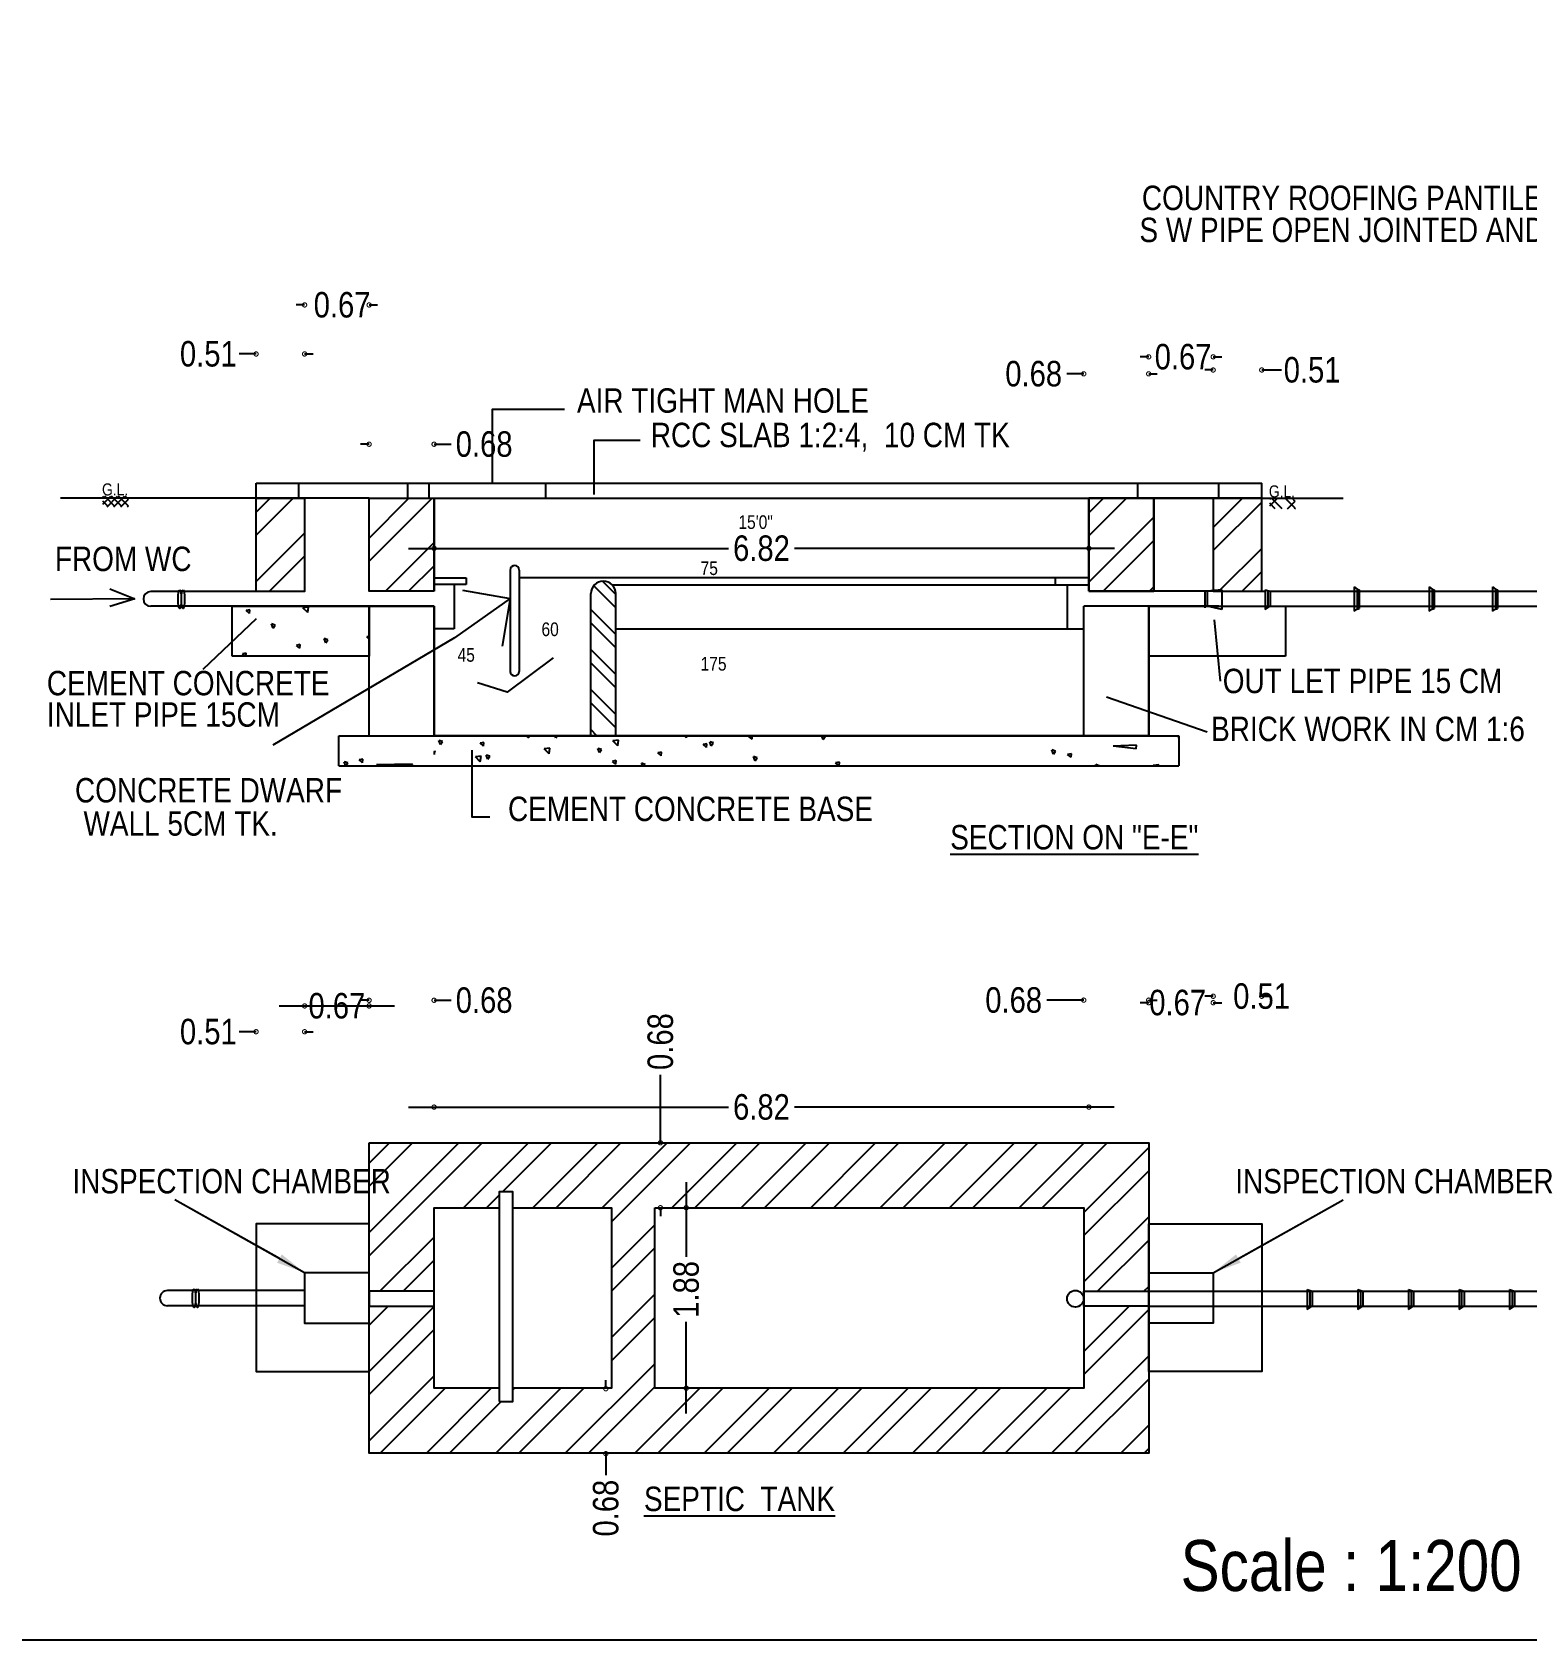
# Model space of a CAD drawing. Header units: metres. Extents: x 3750 to 6203, y 1588 to 3614.
# Drawn here: x 3848.84 to 3857.64, y 1622.81 to 1632.28 of the extents above; entities that cross this region are included whole.
import ezdxf
from ezdxf import colors
from ezdxf.entities.mleader import LeaderData, LeaderLine
from ezdxf.math import Vec2, Vec3

# ---------------------------------------------------------------- set-up
doc = ezdxf.new("R2010")
doc.units = ezdxf.units.M
doc.styles.add('DIM', font='swissc.ttf')
doc.styles.get("Standard").update_dxf_attribs({"font": 'swissc.ttf'})
doc.styles.add('style2a', font='swissc.ttf')
doc.dimstyles.new('Din', dxfattribs={"dimscale": 0, "dimtxt": 0.25, "dimasz": 0.1, "dimexe": 0.15, "dimexo": 0.15, "dimgap": 0.03, "dimtad": 0, "dimzin": 0, "dimdsep": 46, "dimtxsty": 'DIM', "dimblk": 'DOTSMALL', "dimcen": 0.09, "dimdle": 0.15, "dimse1": 1, "dimse2": 1, "dimclrd": 256, "dimclre": 256, "dimclrt": 7, "dimadec": 0, "dimazin": 3, "dimtfac": 1, "dimtofl": 0, "dimtmove": 0, "dimatfit": 0, "dimldrblk": 'DOTSMALL', "dimfxl": 0, "dimtolj": 1, "dimtzin": 0, "dimarcsym": 0})
pattern_1 = [(45, (175.3808, -305.6373), (-0.204477361, 0.204477361), []), (45, (175.51713, -305.6373), (-0.204477361, 0.204477361), [])]

# ---------------------------------------------------------------- blocks, each defined once
blk = doc.blocks.new('_Open90')
at = {"color": 0, "linetype": 'ByBlock'}
for p, q in [((-0.5, 0.5), (0, 0)), ((0, 0), (-1, 0)), ((0, 0), (-0.5, -0.5))]:
    blk.add_line(p, q, dxfattribs=at)
blk = doc.blocks.new('_DotSmall')
at = {"color": 0, "linetype": 'ByBlock', "const_width": 0.5}
blk.add_lwpolyline([(-0.0625, 0, 1), (0.0625, 0, 1)], format="xyb", close=True, dxfattribs=at)
blk = doc.blocks.new('*D420')
at = {"lineweight": -2, "ltscale": 0.05}
for p, q in [((3852.5425, 1625.7371), (3852.5425, 1626.1381)), ((3852.5425, 1625.3546), (3852.5425, 1625.3046))]:
    blk.add_line(p, q, dxfattribs=at)
at = {"layer": 'Defpoints', "color": 0, "ltscale": 0.05}
for p in [(3852.7202, 1625.7371), (3852.5425, 1625.3546), (3852.7202, 1625.3546)]:
    blk.add_point(p, dxfattribs=at)
at = {"lineweight": -2, "ltscale": 0.05, "xscale": 0.05, "yscale": 0.05, "zscale": 0.05}
for p, rotation in [((3852.5425, 1625.7371), 270), ((3852.5425, 1625.3546), 90)]:
    blk.add_blockref('_DotSmall', p, dxfattribs=dict(at, rotation=rotation))
at = {"color": 7, "ltscale": 0.05, "insert": (3852.5425, 1626.333), "char_height": 0.15, "attachment_point": 5, "rotation": 90, "style": 'DIM'}
blk.add_mtext('\\A1;0.68', dxfattribs=at)
blk = doc.blocks.new('*D421')
at = {"lineweight": -2, "ltscale": 0.05}
for p, q in [((3852.2211, 1624.2888), (3852.2211, 1624.3388)), ((3852.2211, 1623.9063), (3852.2211, 1623.7805))]:
    blk.add_line(p, q, dxfattribs=at)
at = {"layer": 'Defpoints', "color": 0, "ltscale": 0.05}
for p in [(3852.7207, 1624.2888), (3852.2211, 1623.9063), (3852.7207, 1623.9063)]:
    blk.add_point(p, dxfattribs=at)
at = {"lineweight": -2, "ltscale": 0.05, "xscale": 0.05, "yscale": 0.05, "zscale": 0.05}
for p, rotation in [((3852.2211, 1624.2888), 270), ((3852.2211, 1623.9063), 90)]:
    blk.add_blockref('_DotSmall', p, dxfattribs=dict(at, rotation=rotation))
at = {"color": 7, "ltscale": 0.05, "insert": (3852.2211, 1623.5857), "char_height": 0.15, "attachment_point": 5, "rotation": 90, "style": 'DIM'}
blk.add_mtext('\\A1;0.68', dxfattribs=at)
blk = doc.blocks.new('*D422')
at = {"lineweight": -2, "ltscale": 0.05}
for p, q in [((3850.8273, 1626.5761), (3850.7773, 1626.5761)), ((3851.2098, 1626.5761), (3851.3098, 1626.5761))]:
    blk.add_line(p, q, dxfattribs=at)
at = {"layer": 'Defpoints', "color": 0, "ltscale": 0.05}
for p in [(3850.8273, 1626.5761), (3850.8273, 1625.3546), (3851.2098, 1625.3546)]:
    blk.add_point(p, dxfattribs=at)
at = {"lineweight": -2, "ltscale": 0.05, "xscale": 0.05, "yscale": 0.05, "zscale": 0.05}
blk.add_blockref('_DotSmall', (3850.8273, 1626.5761), dxfattribs=at)
at = {"lineweight": -2, "ltscale": 0.05, "xscale": 0.05, "yscale": 0.05, "zscale": 0.05, "rotation": 180}
blk.add_blockref('_DotSmall', (3851.2098, 1626.5761), dxfattribs=at)
at = {"color": 7, "ltscale": 0.05, "insert": (3851.5046, 1626.5761), "char_height": 0.15, "attachment_point": 5, "style": 'DIM'}
blk.add_mtext('\\A1;0.68', dxfattribs=at)
blk = doc.blocks.new('*D473')
at = {"lineweight": -2, "ltscale": 0.05}
blk.add_line((3850.2975, 1626.5429), (3850.9773, 1626.5429), dxfattribs=at)
at = {"layer": 'Defpoints', "color": 0, "ltscale": 0.05}
for p in [(3850.8273, 1626.5429), (3850.4475, 1624.9721), (3850.8273, 1624.9721)]:
    blk.add_point(p, dxfattribs=at)
at = {"lineweight": -2, "ltscale": 0.05, "xscale": 0.05, "yscale": 0.05, "zscale": 0.05, "rotation": 180}
blk.add_blockref('_DotSmall', (3850.4475, 1626.5429), dxfattribs=at)
at = {"lineweight": -2, "ltscale": 0.05, "xscale": 0.05, "yscale": 0.05, "zscale": 0.05}
blk.add_blockref('_DotSmall', (3850.8273, 1626.5429), dxfattribs=at)
at = {"color": 7, "ltscale": 0.05, "insert": (3850.6374, 1626.5429), "char_height": 0.15, "attachment_point": 5, "style": 'DIM'}
blk.add_mtext('\\A1;0.67', dxfattribs=at)
blk = doc.blocks.new('*D474')
at = {"lineweight": -2, "ltscale": 0.05}
for p, q in [((3850.1618, 1626.391), (3850.0618, 1626.391)), ((3850.4475, 1626.391), (3850.4975, 1626.391))]:
    blk.add_line(p, q, dxfattribs=at)
at = {"layer": 'Defpoints', "color": 0, "ltscale": 0.05}
for p in [(3850.1618, 1626.391), (3850.1618, 1624.9721), (3850.4475, 1624.9721)]:
    blk.add_point(p, dxfattribs=at)
at = {"lineweight": -2, "ltscale": 0.05, "xscale": 0.05, "yscale": 0.05, "zscale": 0.05}
blk.add_blockref('_DotSmall', (3850.1618, 1626.391), dxfattribs=at)
at = {"lineweight": -2, "ltscale": 0.05, "xscale": 0.05, "yscale": 0.05, "zscale": 0.05, "rotation": 180}
blk.add_blockref('_DotSmall', (3850.4475, 1626.391), dxfattribs=at)
at = {"color": 7, "ltscale": 0.05, "insert": (3849.8806, 1626.391), "char_height": 0.15, "attachment_point": 5, "style": 'DIM'}
blk.add_mtext('\\A1;0.51', dxfattribs=at)
blk = doc.blocks.new('*D423')
at = {"lineweight": -2, "ltscale": 0.05}
for p, q in [((3855.0351, 1626.577), (3854.8173, 1626.577)), ((3855.4176, 1626.577), (3855.4676, 1626.577))]:
    blk.add_line(p, q, dxfattribs=at)
at = {"layer": 'Defpoints', "color": 0, "ltscale": 0.05}
for p in [(3855.4176, 1626.577), (3855.0351, 1625.3546), (3855.4176, 1625.3546)]:
    blk.add_point(p, dxfattribs=at)
at = {"lineweight": -2, "ltscale": 0.05, "xscale": 0.05, "yscale": 0.05, "zscale": 0.05}
blk.add_blockref('_DotSmall', (3855.0351, 1626.577), dxfattribs=at)
at = {"lineweight": -2, "ltscale": 0.05, "xscale": 0.05, "yscale": 0.05, "zscale": 0.05, "rotation": 180}
blk.add_blockref('_DotSmall', (3855.4176, 1626.577), dxfattribs=at)
at = {"color": 7, "ltscale": 0.05, "insert": (3854.6225, 1626.577), "char_height": 0.15, "attachment_point": 5, "style": 'DIM'}
blk.add_mtext('\\A1;0.68', dxfattribs=at)
blk = doc.blocks.new('*D424')
at = {"lineweight": -2, "ltscale": 0.05}
for p, q in [((3855.4176, 1626.5618), (3855.3676, 1626.5618)), ((3855.7973, 1626.5618), (3855.8473, 1626.5618))]:
    blk.add_line(p, q, dxfattribs=at)
at = {"layer": 'Defpoints', "color": 0, "ltscale": 0.05}
for p in [(3855.4176, 1626.5618), (3855.4176, 1624.9721), (3855.7973, 1624.9721)]:
    blk.add_point(p, dxfattribs=at)
at = {"lineweight": -2, "ltscale": 0.05, "xscale": 0.05, "yscale": 0.05, "zscale": 0.05}
blk.add_blockref('_DotSmall', (3855.4176, 1626.5618), dxfattribs=at)
at = {"lineweight": -2, "ltscale": 0.05, "xscale": 0.05, "yscale": 0.05, "zscale": 0.05, "rotation": 180}
blk.add_blockref('_DotSmall', (3855.7973, 1626.5618), dxfattribs=at)
at = {"color": 7, "ltscale": 0.05, "insert": (3855.588, 1626.5618), "char_height": 0.15, "attachment_point": 5, "style": 'DIM'}
blk.add_mtext('\\A1;0.67', dxfattribs=at)
blk = doc.blocks.new('*D425')
at = {"lineweight": -2, "ltscale": 0.05}
for p, q in [((3855.7973, 1626.5998), (3855.7473, 1626.5998)), ((3856.0831, 1626.5998), (3856.1331, 1626.5998))]:
    blk.add_line(p, q, dxfattribs=at)
at = {"layer": 'Defpoints', "color": 0, "ltscale": 0.05}
for p in [(3856.0831, 1626.5998), (3855.7973, 1624.9721), (3856.0831, 1624.9721)]:
    blk.add_point(p, dxfattribs=at)
at = {"lineweight": -2, "ltscale": 0.05, "xscale": 0.05, "yscale": 0.05, "zscale": 0.05}
blk.add_blockref('_DotSmall', (3855.7973, 1626.5998), dxfattribs=at)
at = {"lineweight": -2, "ltscale": 0.05, "xscale": 0.05, "yscale": 0.05, "zscale": 0.05, "rotation": 180}
blk.add_blockref('_DotSmall', (3856.0831, 1626.5998), dxfattribs=at)
at = {"color": 7, "ltscale": 0.05, "insert": (3856.0822, 1626.5998), "char_height": 0.15, "attachment_point": 5, "style": 'DIM'}
blk.add_mtext('\\A1;0.51', dxfattribs=at)
blk = doc.blocks.new('*D426')
at = {"lineweight": -2, "ltscale": 0.05}
for p, q in [((3852.6946, 1625.5046), (3852.6946, 1625.0655)), ((3852.6946, 1624.142), (3852.6946, 1624.6818))]:
    blk.add_line(p, q, dxfattribs=at)
at = {"layer": 'Defpoints', "color": 0, "ltscale": 0.05}
for p in [(3852.7202, 1625.3546), (3852.6946, 1624.292), (3852.7399, 1624.292)]:
    blk.add_point(p, dxfattribs=at)
at = {"lineweight": -2, "ltscale": 0.05, "xscale": 0.05, "yscale": 0.05, "zscale": 0.05}
for p, rotation in [((3852.6946, 1625.3546), 90), ((3852.6946, 1624.292), 270)]:
    blk.add_blockref('_DotSmall', p, dxfattribs=dict(at, rotation=rotation))
at = {"color": 7, "ltscale": 0.05, "insert": (3852.6946, 1624.8736), "char_height": 0.15, "attachment_point": 5, "rotation": 90, "style": 'DIM'}
blk.add_mtext('\\A1;1.88', dxfattribs=at)
blk = doc.blocks.new('*D427')
at = {"lineweight": -2, "ltscale": 0.05}
for p, q in [((3851.0598, 1625.9472), (3852.9431, 1625.9472)), ((3855.2152, 1625.9472), (3853.3319, 1625.9472))]:
    blk.add_line(p, q, dxfattribs=at)
at = {"layer": 'Defpoints', "color": 0, "ltscale": 0.05}
for p in [(3855.0652, 1625.9472), (3851.2098, 1625.3546), (3855.0652, 1625.3504)]:
    blk.add_point(p, dxfattribs=at)
at = {"lineweight": -2, "ltscale": 0.05, "xscale": 0.05, "yscale": 0.05, "zscale": 0.05, "rotation": 180}
blk.add_blockref('_DotSmall', (3851.2098, 1625.9472), dxfattribs=at)
at = {"lineweight": -2, "ltscale": 0.05, "xscale": 0.05, "yscale": 0.05, "zscale": 0.05}
blk.add_blockref('_DotSmall', (3855.0652, 1625.9472), dxfattribs=at)
at = {"color": 7, "ltscale": 0.05, "insert": (3853.1375, 1625.9472), "char_height": 0.15, "attachment_point": 5, "style": 'DIM'}
blk.add_mtext('\\A1;6.82', dxfattribs=at)
blk = doc.blocks.new('*D475')
at = {"lineweight": -2, "ltscale": 0.05}
for p, q in [((3850.4475, 1630.6706), (3850.3975, 1630.6706)), ((3850.8273, 1630.6706), (3850.8773, 1630.6706))]:
    blk.add_line(p, q, dxfattribs=at)
at = {"layer": 'Defpoints', "color": 0, "ltscale": 0.05}
for p in [(3850.4475, 1630.6706), (3850.4475, 1629.5327), (3850.8273, 1629.5327)]:
    blk.add_point(p, dxfattribs=at)
at = {"lineweight": -2, "ltscale": 0.05, "xscale": 0.05, "yscale": 0.05, "zscale": 0.05}
blk.add_blockref('_DotSmall', (3850.4475, 1630.6706), dxfattribs=at)
at = {"lineweight": -2, "ltscale": 0.05, "xscale": 0.05, "yscale": 0.05, "zscale": 0.05, "rotation": 180}
blk.add_blockref('_DotSmall', (3850.8273, 1630.6706), dxfattribs=at)
at = {"color": 7, "ltscale": 0.05, "insert": (3850.6682, 1630.6706), "char_height": 0.15, "attachment_point": 5, "style": 'DIM'}
blk.add_mtext('\\A1;0.67', dxfattribs=at)
blk = doc.blocks.new('*D476')
at = {"lineweight": -2, "ltscale": 0.05}
for p, q in [((3850.1618, 1630.3819), (3850.0618, 1630.3819)), ((3850.4475, 1630.3819), (3850.4975, 1630.3819))]:
    blk.add_line(p, q, dxfattribs=at)
at = {"layer": 'Defpoints', "color": 0, "ltscale": 0.05}
for p in [(3850.1618, 1630.3819), (3850.1618, 1629.5327), (3850.4475, 1629.5327)]:
    blk.add_point(p, dxfattribs=at)
at = {"lineweight": -2, "ltscale": 0.05, "xscale": 0.05, "yscale": 0.05, "zscale": 0.05}
blk.add_blockref('_DotSmall', (3850.1618, 1630.3819), dxfattribs=at)
at = {"lineweight": -2, "ltscale": 0.05, "xscale": 0.05, "yscale": 0.05, "zscale": 0.05, "rotation": 180}
blk.add_blockref('_DotSmall', (3850.4475, 1630.3819), dxfattribs=at)
at = {"color": 7, "ltscale": 0.05, "insert": (3849.8806, 1630.3819), "char_height": 0.15, "attachment_point": 5, "style": 'DIM'}
blk.add_mtext('\\A1;0.51', dxfattribs=at)
blk = doc.blocks.new('*D428')
at = {"lineweight": -2, "ltscale": 0.05}
for p, q in [((3855.0351, 1630.2649), (3854.9351, 1630.2649)), ((3855.4176, 1630.2649), (3855.4676, 1630.2649))]:
    blk.add_line(p, q, dxfattribs=at)
at = {"layer": 'Defpoints', "color": 0, "ltscale": 0.05}
for p in [(3855.0351, 1630.2649), (3855.0351, 1629.5327), (3855.4176, 1629.5327)]:
    blk.add_point(p, dxfattribs=at)
at = {"lineweight": -2, "ltscale": 0.05, "xscale": 0.05, "yscale": 0.05, "zscale": 0.05}
blk.add_blockref('_DotSmall', (3855.0351, 1630.2649), dxfattribs=at)
at = {"lineweight": -2, "ltscale": 0.05, "xscale": 0.05, "yscale": 0.05, "zscale": 0.05, "rotation": 180}
blk.add_blockref('_DotSmall', (3855.4176, 1630.2649), dxfattribs=at)
at = {"color": 7, "ltscale": 0.05, "insert": (3854.7403, 1630.2649), "char_height": 0.15, "attachment_point": 5, "style": 'DIM'}
blk.add_mtext('\\A1;0.68', dxfattribs=at)
blk = doc.blocks.new('*D429')
at = {"lineweight": -2, "ltscale": 0.05}
for p, q in [((3855.4176, 1630.3649), (3855.3676, 1630.3649)), ((3855.7973, 1630.3649), (3855.8473, 1630.3649))]:
    blk.add_line(p, q, dxfattribs=at)
at = {"layer": 'Defpoints', "color": 0, "ltscale": 0.05}
for p in [(3855.7973, 1630.3649), (3855.4176, 1629.5327), (3855.7973, 1629.5327)]:
    blk.add_point(p, dxfattribs=at)
at = {"lineweight": -2, "ltscale": 0.05, "xscale": 0.05, "yscale": 0.05, "zscale": 0.05}
blk.add_blockref('_DotSmall', (3855.4176, 1630.3649), dxfattribs=at)
at = {"lineweight": -2, "ltscale": 0.05, "xscale": 0.05, "yscale": 0.05, "zscale": 0.05, "rotation": 180}
blk.add_blockref('_DotSmall', (3855.7973, 1630.3649), dxfattribs=at)
at = {"color": 7, "ltscale": 0.05, "insert": (3855.62, 1630.3649), "char_height": 0.15, "attachment_point": 5, "style": 'DIM'}
blk.add_mtext('\\A1;0.67', dxfattribs=at)
blk = doc.blocks.new('*D430')
at = {"lineweight": -2, "ltscale": 0.05}
for p, q in [((3855.7973, 1630.2876), (3855.7473, 1630.2876)), ((3856.0831, 1630.2876), (3856.1986, 1630.2876))]:
    blk.add_line(p, q, dxfattribs=at)
at = {"layer": 'Defpoints', "color": 0, "ltscale": 0.05}
for p in [(3856.0831, 1630.2876), (3855.7973, 1629.5327), (3856.0831, 1629.5327)]:
    blk.add_point(p, dxfattribs=at)
at = {"lineweight": -2, "ltscale": 0.05, "xscale": 0.05, "yscale": 0.05, "zscale": 0.05}
blk.add_blockref('_DotSmall', (3855.7973, 1630.2876), dxfattribs=at)
at = {"lineweight": -2, "ltscale": 0.05, "xscale": 0.05, "yscale": 0.05, "zscale": 0.05, "rotation": 180}
blk.add_blockref('_DotSmall', (3856.0831, 1630.2876), dxfattribs=at)
at = {"color": 7, "ltscale": 0.05, "insert": (3856.3798, 1630.2876), "char_height": 0.15, "attachment_point": 5, "style": 'DIM'}
blk.add_mtext('\\A1;0.51', dxfattribs=at)
blk = doc.blocks.new('*D477')
at = {"lineweight": -2, "ltscale": 0.05}
for p, q in [((3850.8273, 1629.8504), (3850.7773, 1629.8504)), ((3851.2098, 1629.8504), (3851.3098, 1629.8504))]:
    blk.add_line(p, q, dxfattribs=at)
at = {"layer": 'Defpoints', "color": 0, "ltscale": 0.05}
for p in [(3851.2098, 1629.8504), (3850.8273, 1629.5327), (3851.2098, 1629.5327)]:
    blk.add_point(p, dxfattribs=at)
at = {"lineweight": -2, "ltscale": 0.05, "xscale": 0.05, "yscale": 0.05, "zscale": 0.05}
blk.add_blockref('_DotSmall', (3850.8273, 1629.8504), dxfattribs=at)
at = {"lineweight": -2, "ltscale": 0.05, "xscale": 0.05, "yscale": 0.05, "zscale": 0.05, "rotation": 180}
blk.add_blockref('_DotSmall', (3851.2098, 1629.8504), dxfattribs=at)
at = {"color": 7, "ltscale": 0.05, "insert": (3851.5046, 1629.8504), "char_height": 0.15, "attachment_point": 5, "style": 'DIM'}
blk.add_mtext('\\A1;0.68', dxfattribs=at)
blk = doc.blocks.new('*D431')
at = {"lineweight": -2, "ltscale": 0.05}
for p, q in [((3851.0598, 1629.2373), (3852.9432, 1629.2373)), ((3855.2154, 1629.2373), (3853.332, 1629.2373))]:
    blk.add_line(p, q, dxfattribs=at)
at = {"layer": 'Defpoints', "color": 0, "ltscale": 0.05}
for p in [(3851.2098, 1629.2762), (3855.0654, 1629.2373), (3855.0654, 1629.2371)]:
    blk.add_point(p, dxfattribs=at)
at = {"lineweight": -2, "ltscale": 0.05, "xscale": 0.05, "yscale": 0.05, "zscale": 0.05, "rotation": 180}
blk.add_blockref('_DotSmall', (3851.2098, 1629.2373), dxfattribs=at)
at = {"lineweight": -2, "ltscale": 0.05, "xscale": 0.05, "yscale": 0.05, "zscale": 0.05}
blk.add_blockref('_DotSmall', (3855.0654, 1629.2373), dxfattribs=at)
at = {"color": 7, "ltscale": 0.05, "insert": (3853.1376, 1629.2373), "char_height": 0.15, "attachment_point": 5, "style": 'DIM'}
blk.add_mtext('\\A1;6.82', dxfattribs=at)

msp = doc.modelspace()

# ---------------------------------------------------------------- hatches: boundary and pattern name
at = {"ltscale": 0.05}
h = msp.add_hatch(dxfattribs=at)
h.set_pattern_fill('ANSI32', color=256, scale=0.03036)
h.set_pattern_definition(pattern_1)
h.paths.add_polyline_path([(3850.4475, 1629.5327), (3850.1618, 1629.5327), (3850.1618, 1628.9824), (3850.4475, 1628.9824)])
h = msp.add_hatch(dxfattribs=at)
h.set_pattern_fill('ANSI32', color=256, scale=0.03036)
h.set_pattern_definition(pattern_1)
h.paths.add_polyline_path([(3851.2098, 1629.5327), (3850.8273, 1629.5327), (3850.8273, 1628.9849), (3851.2098, 1628.9849)])
h = msp.add_hatch(dxfattribs=at)
h.set_pattern_fill('ANSI32', color=256, scale=0.03036)
h.set_pattern_definition(pattern_1)
h.paths.add_polyline_path([(3855.4479, 1629.5325), (3855.0654, 1629.5325), (3855.0654, 1628.9846), (3855.4479, 1628.9846)])
h = msp.add_hatch(dxfattribs=at)
h.set_pattern_fill('ANSI32', color=256, scale=0.03036)
h.set_pattern_definition(pattern_1)
h.paths.add_polyline_path([(3855.7973, 1629.5327), (3855.7973, 1628.9886), (3855.8481, 1628.9939), (3855.8481, 1628.9849), (3856.0831, 1628.9849), (3856.0831, 1629.5327)])
h = msp.add_hatch()
h.set_pattern_fill('ANSI32', color=256, scale=0.03036)
h.set_pattern_definition(pattern_1)
h.paths.add_polyline_path([(3855.4176, 1625.7371), (3850.8273, 1625.7371), (3850.8273, 1624.8627), (3851.2098, 1624.8627), (3851.2098, 1625.3546), (3851.5923, 1625.3546), (3851.5923, 1625.4481), (3851.6738, 1625.4481), (3851.6738, 1625.3546), (3852.2538, 1625.3546), (3852.2538, 1624.292), (3851.6738, 1624.292), (3851.6738, 1624.2138), (3851.5923, 1624.2138), (3851.5923, 1624.292), (3851.2098, 1624.292), (3851.2098, 1624.7754), (3850.8273, 1624.7754), (3850.8273, 1624.3894), (3850.8273, 1623.9095), (3855.4176, 1623.9095), (3855.4176, 1624.7754), (3855.0351, 1624.7754), (3855.0351, 1624.292), (3852.5088, 1624.292), (3852.5088, 1625.3546), (3855.0351, 1625.3546), (3855.0351, 1624.8627), (3855.4176, 1624.8627), (3855.4176, 1625.2595)])
h.paths.add_polyline_path([(3852.7554, 1625.3667), (3852.7554, 1625.7262), (3852.4884, 1625.7262), (3852.4884, 1625.3667)], flags=24)
h.paths.add_polyline_path([(3852.756, 1623.9184), (3852.756, 1624.2779), (3852.4889, 1624.2779), (3852.4889, 1623.9184)], flags=24)

# ---------------------------------------------------------------- linework, layer by layer
for p, q in [((3850.1618, 1629.6215), (3856.0831, 1629.6215)), ((3850.1618, 1628.9849), (3850.1618, 1629.6215)), ((3850.4141, 1629.5327), (3850.4141, 1629.6215)), ((3851.055, 1629.5327), (3851.055, 1629.6215)), ((3851.1811, 1629.5327), (3851.1811, 1629.6215)), ((3851.8663, 1629.6215), (3851.8663, 1629.5327)), ((3855.3531, 1629.5327), (3855.3531, 1629.6215)), ((3855.8308, 1629.5327), (3855.8308, 1629.6215)), ((3856.0831, 1629.2781), (3856.0831, 1629.6215)), ((3850.1618, 1629.5327), (3849.0105, 1629.5327)), ((3849.2603, 1629.5385), (3849.2659, 1629.5442)), ((3849.2603, 1629.4983), (3849.3061, 1629.5442)), ((3849.2922, 1629.4822), (3849.2603, 1629.5142)), ((3849.3324, 1629.4822), (3849.2705, 1629.5442)), ((3849.2844, 1629.4822), (3849.3463, 1629.5442)), ((3849.3726, 1629.4822), (3849.3107, 1629.5442)), ((3849.3246, 1629.4822), (3849.3865, 1629.5442)), ((3849.4101, 1629.4849), (3849.3509, 1629.5442)), ((3849.3648, 1629.4822), (3849.4101, 1629.5276)), ((3849.4101, 1629.5251), (3849.3911, 1629.5442)), ((3850.8273, 1629.5327), (3850.1618, 1629.5327)), ((3850.4475, 1629.5327), (3850.4475, 1628.9824)), ((3850.8273, 1629.5327), (3855.4176, 1629.5327)), ((3850.8273, 1628.9849), (3850.8273, 1629.5327)), ((3851.2098, 1629.5327), (3851.2098, 1628.9849)), ((3851.2098, 1628.9849), (3851.2098, 1629.5327)), ((3851.2098, 1629.5327), (3856.5627, 1629.5327)), ((3855.0654, 1628.9846), (3855.0654, 1629.5325)), ((3856.0831, 1629.5327), (3855.1803, 1629.5327)), ((3855.4176, 1629.5327), (3856.0831, 1629.5327)), ((3855.4479, 1628.9846), (3855.4479, 1629.5325)), ((3855.4479, 1629.5325), (3855.4479, 1628.9846)), ((3855.7973, 1629.5327), (3855.7973, 1628.9849)), ((3856.1308, 1629.527), (3856.1364, 1629.5327)), ((3856.1308, 1629.4868), (3856.1766, 1629.5327)), ((3856.2029, 1629.4708), (3856.141, 1629.5327)), ((3856.2806, 1629.4735), (3856.2214, 1629.5327)), ((3856.2353, 1629.4708), (3856.2806, 1629.5161)), ((3856.2806, 1629.5137), (3856.2616, 1629.5327)), ((3849.405, 1629.4822), (3849.4101, 1629.4874)), ((3856.1627, 1629.4708), (3856.1308, 1629.5027)), ((3856.2755, 1629.4708), (3856.2806, 1629.4759)), ((3856.0831, 1628.9849), (3856.0831, 1629.2781)), ((3851.2098, 1629.0642), (3851.3994, 1629.0642)), ((3851.3994, 1629.0642), (3851.3994, 1629.0245)), ((3851.6586, 1629.1097), (3851.6586, 1628.5124)), ((3851.711, 1629.1097), (3851.711, 1628.5124)), ((3855.0654, 1629.0642), (3851.711, 1629.0642)), ((3852.2797, 1628.9655), (3852.2012, 1629.044)), ((3854.8666, 1629.0642), (3854.8666, 1629.0209)), ((3849.2998, 1628.9991), (3849.4469, 1628.9396)), ((3850.4475, 1628.9824), (3849.5411, 1628.9824)), ((3851.2098, 1628.9849), (3850.8273, 1628.9849)), ((3851.3994, 1629.0245), (3851.2098, 1629.0245)), ((3851.3283, 1629.0209), (3851.3283, 1628.7638)), ((3852.1334, 1628.134), (3852.1334, 1628.9711)), ((3852.2797, 1628.887), (3852.1496, 1629.017)), ((3855.0654, 1629.0209), (3852.2601, 1629.0209)), ((3852.2797, 1628.134), (3852.2797, 1628.9711)), ((3854.9377, 1629.0209), (3854.9377, 1628.7638)), ((3855.4479, 1628.9846), (3855.0654, 1628.9846)), ((3855.8299, 1628.9849), (3855.1456, 1628.9849)), ((3855.7473, 1628.9892), (3855.7473, 1628.8875)), ((3855.7473, 1628.9849), (3855.7476, 1628.9849)), ((3855.8481, 1628.9939), (3855.7614, 1628.9849)), ((3855.7614, 1628.9849), (3855.7614, 1628.8963)), ((3855.8299, 1628.9849), (3855.7973, 1628.9849)), ((3855.8299, 1628.9849), (3855.8481, 1628.9849)), ((3855.8481, 1628.9939), (3855.8481, 1628.8768)), ((3855.8526, 1628.9849), (3856.1034, 1628.9849)), ((3856.0852, 1628.9849), (3856.1034, 1628.9849)), ((3856.1034, 1628.9939), (3856.1034, 1628.8768)), ((3856.1034, 1628.9939), (3856.1327, 1628.9849)), ((3856.1186, 1628.9892), (3856.1186, 1628.8875)), ((3856.1327, 1628.9849), (3856.1741, 1628.9849)), ((3856.1327, 1628.9849), (3856.1327, 1628.8963)), ((3856.6272, 1629.0111), (3856.6272, 1628.8668)), ((3856.6272, 1629.0111), (3856.6448, 1628.9961)), ((3856.6448, 1628.9961), (3856.6448, 1628.8789)), ((3856.6448, 1628.9961), (3856.6566, 1628.9937)), ((3856.6566, 1628.9937), (3856.6566, 1628.8828)), ((3857.069, 1629.0111), (3857.069, 1628.8668)), ((3857.069, 1629.0111), (3857.0866, 1628.9961)), ((3857.0866, 1628.9961), (3857.0866, 1628.8789)), ((3857.0866, 1628.9961), (3857.0983, 1628.9937)), ((3857.0983, 1628.9937), (3857.0983, 1628.8828)), ((3857.4419, 1629.0111), (3857.4419, 1628.8668)), ((3857.4419, 1629.0111), (3857.4595, 1628.9961)), ((3857.4595, 1628.9961), (3857.4595, 1628.8789)), ((3857.4595, 1628.9961), (3857.4713, 1628.9937)), ((3857.4713, 1628.9937), (3857.4713, 1628.8828)), ((3849.4469, 1628.9396), (3848.9521, 1628.936)), ((3849.4469, 1628.9396), (3849.2998, 1628.8942)), ((3851.2098, 1628.8963), (3849.5411, 1628.8963)), ((3850.0218, 1628.8963), (3850.8273, 1628.8963)), ((3850.0218, 1628.6031), (3850.0218, 1628.8963)), ((3850.1254, 1628.8759), (3850.1031, 1628.8718)), ((3850.1235, 1628.8546), (3850.1031, 1628.8717)), ((3850.1235, 1628.8546), (3850.1254, 1628.8759)), ((3850.415, 1628.8963), (3851.2098, 1628.8963)), ((3850.4712, 1628.8913), (3850.4374, 1628.8874)), ((3850.4662, 1628.8597), (3850.4374, 1628.8874)), ((3850.4662, 1628.8597), (3850.4711, 1628.8913)), ((3850.8273, 1628.134), (3850.8273, 1628.8963)), ((3850.8273, 1628.8963), (3850.8273, 1628.6031)), ((3851.2098, 1628.8963), (3851.2098, 1628.134)), ((3851.2098, 1628.134), (3851.2098, 1628.8963)), ((3852.2797, 1628.73), (3852.1334, 1628.8763)), ((3855.8299, 1628.8963), (3855.0351, 1628.8963)), ((3855.0351, 1628.134), (3855.0351, 1628.8963)), ((3855.8299, 1628.8963), (3855.1456, 1628.8963)), ((3855.4176, 1628.134), (3855.4176, 1628.8963)), ((3855.4176, 1628.8963), (3855.4176, 1628.134)), ((3855.4176, 1628.8963), (3856.2231, 1628.8963)), ((3855.4176, 1628.6031), (3855.4176, 1628.8963)), ((3855.7473, 1628.8963), (3855.7476, 1628.8963)), ((3855.8481, 1628.8768), (3855.7614, 1628.8963)), ((3855.8299, 1628.8963), (3855.8481, 1628.8963)), ((3855.8526, 1628.8963), (3856.1034, 1628.8963)), ((3856.0852, 1628.8963), (3856.1034, 1628.8963)), ((3856.1034, 1628.8768), (3856.1327, 1628.8963)), ((3856.1327, 1628.8963), (3856.1741, 1628.8963)), ((3856.2231, 1628.8963), (3856.2231, 1628.6031)), ((3856.6272, 1628.8668), (3856.6448, 1628.8789)), ((3856.6448, 1628.8789), (3856.6566, 1628.8828)), ((3857.069, 1628.8668), (3857.0866, 1628.8789)), ((3857.0866, 1628.8789), (3857.0983, 1628.8828)), ((3857.4419, 1628.8668), (3857.4595, 1628.8789)), ((3857.4595, 1628.8789), (3857.4713, 1628.8828)), ((3850.2628, 1628.7674), (3850.2532, 1628.7923)), ((3850.2747, 1628.7851), (3850.2533, 1628.7923)), ((3850.2628, 1628.7674), (3850.2747, 1628.7851)), ((3851.3283, 1628.7638), (3851.2098, 1628.7638)), ((3852.2797, 1628.6515), (3852.1334, 1628.7978)), ((3852.2797, 1628.7638), (3855.0351, 1628.7638)), ((3850.4222, 1628.6703), (3850.3999, 1628.6662)), ((3850.4203, 1628.6491), (3850.3999, 1628.6662)), ((3850.4203, 1628.6491), (3850.4221, 1628.6703)), ((3850.5722, 1628.681), (3850.5627, 1628.7059)), ((3850.5842, 1628.6987), (3850.5627, 1628.7059)), ((3850.5722, 1628.681), (3850.5841, 1628.6986)), ((3850.8273, 1628.7035), (3850.8129, 1628.7155)), ((3850.8273, 1628.7182), (3850.813, 1628.7155)), ((3850.8273, 1628.6031), (3850.0218, 1628.6031)), ((3850.8273, 1628.6031), (3850.0218, 1628.6031)), ((3850.1031, 1628.621), (3850.0808, 1628.6169)), ((3850.0973, 1628.6031), (3850.0808, 1628.6169)), ((3850.1015, 1628.6031), (3850.1031, 1628.621)), ((3852.2797, 1628.4945), (3852.1334, 1628.6408)), ((3856.2231, 1628.6031), (3855.4176, 1628.6031)), ((3852.2797, 1628.4159), (3852.1334, 1628.5623)), ((3852.2797, 1628.2589), (3852.1334, 1628.4052)), ((3852.2797, 1628.1804), (3852.1334, 1628.3267)), ((3850.6496, 1628.134), (3855.5953, 1628.134)), ((3850.6496, 1627.9563), (3850.6496, 1628.134)), ((3855.4176, 1628.134), (3851.2098, 1628.134)), ((3851.2468, 1628.0816), (3851.2372, 1628.1064)), ((3851.2587, 1628.0992), (3851.2373, 1628.1065)), ((3851.2468, 1628.0816), (3851.2587, 1628.0992)), ((3851.5028, 1628.0941), (3851.4805, 1628.09)), ((3851.5008, 1628.0729), (3851.5027, 1628.0941)), ((3851.7681, 1628.1222), (3851.754, 1628.134)), ((3851.7681, 1628.1222), (3851.7691, 1628.134)), ((3851.9262, 1628.1207), (3851.9211, 1628.134)), ((3851.9262, 1628.1207), (3851.9351, 1628.134)), ((3852.1691, 1628.134), (3852.1334, 1628.1697)), ((3852.2966, 1628.1069), (3852.2628, 1628.103)), ((3852.2916, 1628.0753), (3852.2628, 1628.103)), ((3852.2916, 1628.0753), (3852.2965, 1628.1069)), ((3852.6965, 1628.1224), (3852.6845, 1628.134)), ((3852.6965, 1628.1224), (3852.6983, 1628.134)), ((3852.8541, 1628.0912), (3852.8326, 1628.0984)), ((3852.8421, 1628.0735), (3852.8326, 1628.0983)), ((3853.078, 1628.134), (3853.0616, 1628.131)), ((3853.082, 1628.1138), (3853.0616, 1628.1309)), ((3853.082, 1628.1138), (3853.0837, 1628.134)), ((3853.5004, 1628.1127), (3853.4922, 1628.134)), ((3853.5004, 1628.1127), (3853.5123, 1628.1303)), ((3853.5124, 1628.1303), (3853.5015, 1628.134)), ((3855.5953, 1628.1234), (3855.5907, 1628.1226)), ((3855.5953, 1628.1187), (3855.5907, 1628.1226)), ((3855.5953, 1628.134), (3855.5953, 1627.9563)), ((3851.2125, 1628.0236), (3851.2143, 1628.0448)), ((3851.2125, 1628.0236), (3851.2132, 1628.0407)), ((3851.2144, 1628.0448), (3851.2133, 1628.0407)), ((3851.4818, 1627.9811), (3851.453, 1628.0088)), ((3851.4868, 1628.0127), (3851.4531, 1628.0088)), ((3851.5008, 1628.0729), (3851.4804, 1628.09)), ((3851.4818, 1627.9811), (3851.4867, 1628.0127)), ((3851.5255, 1627.9951), (3851.516, 1628.02)), ((3851.5375, 1628.0128), (3851.516, 1628.02)), ((3851.5255, 1627.9951), (3851.5374, 1628.0128)), ((3851.8917, 1628.0598), (3851.8579, 1628.0559)), ((3851.8867, 1628.0282), (3851.8579, 1628.0559)), ((3851.8867, 1628.0282), (3851.8916, 1628.0598)), ((3852.1838, 1628.0343), (3852.1743, 1628.0592)), ((3852.1958, 1628.052), (3852.1743, 1628.0592)), ((3852.1838, 1628.0343), (3852.1957, 1628.052)), ((3852.5494, 1628.0365), (3852.5271, 1628.0324)), ((3852.5475, 1628.0152), (3852.5271, 1628.0323)), ((3852.5475, 1628.0152), (3852.5494, 1628.0365)), ((3852.8147, 1628.0645), (3852.7943, 1628.0816)), ((3852.8166, 1628.0858), (3852.7944, 1628.0817)), ((3852.8147, 1628.0645), (3852.8166, 1628.0857)), ((3852.8421, 1628.0735), (3852.854, 1628.0911)), ((3853.0997, 1627.987), (3853.0902, 1628.0119)), ((3853.1117, 1628.0047), (3853.0902, 1628.0119)), ((3853.0997, 1627.987), (3853.1117, 1628.0047)), ((3854.8572, 1628.0262), (3854.8477, 1628.0511)), ((3854.8692, 1628.0439), (3854.8477, 1628.0511)), ((3854.8572, 1628.0262), (3854.8691, 1628.0439)), ((3854.9605, 1628.0069), (3854.9401, 1628.024)), ((3854.9625, 1628.0281), (3854.9402, 1628.024)), ((3854.9605, 1628.0069), (3854.9624, 1628.0281)), ((3855.3458, 1628.0774), (3855.2074, 1628.0733)), ((3855.3439, 1628.0562), (3855.2074, 1628.0733)), ((3855.3439, 1628.0562), (3855.3457, 1628.0774)), ((3850.6496, 1627.9563), (3855.5953, 1627.9563)), ((3850.6894, 1627.9563), (3850.68, 1627.9808)), ((3850.7016, 1627.9736), (3850.6801, 1627.9808)), ((3850.6899, 1627.9563), (3850.7015, 1627.9736)), ((3850.7887, 1627.9743), (3850.7683, 1627.9914)), ((3850.7906, 1627.9955), (3850.7684, 1627.9914)), ((3850.7887, 1627.9743), (3850.7906, 1627.9955)), ((3851.0819, 1627.9656), (3850.8705, 1627.9617)), ((3851.0537, 1627.9563), (3850.8705, 1627.9617)), ((3851.0804, 1627.9563), (3851.0819, 1627.9656)), ((3852.2822, 1627.9872), (3852.2599, 1627.9831)), ((3852.2803, 1627.9659), (3852.2599, 1627.9831)), ((3852.2803, 1627.9659), (3852.2821, 1627.9872)), ((3852.4382, 1627.9563), (3852.4319, 1627.9727)), ((3852.4534, 1627.9655), (3852.4319, 1627.9727)), ((3852.4472, 1627.9563), (3852.4534, 1627.9655)), ((3853.5942, 1627.9576), (3853.5737, 1627.9747)), ((3853.5961, 1627.9788), (3853.5738, 1627.9747)), ((3853.5942, 1627.9576), (3853.596, 1627.9788)), ((3855.1268, 1627.9574), (3855.1053, 1627.9647)), ((3855.1085, 1627.9563), (3855.1053, 1627.9646)), ((3855.126, 1627.9563), (3855.1268, 1627.9574)), ((3855.4468, 1627.9563), (3855.4436, 1627.9593)), ((3855.4774, 1627.9633), (3855.4437, 1627.9593)), ((3855.4763, 1627.9563), (3855.4774, 1627.9632)), ((3850.4475, 1624.8665), (3849.6401, 1624.8665)), ((3856.3515, 1624.873), (3856.3809, 1624.864)), ((3856.3515, 1624.873), (3856.3515, 1624.7559)), ((3856.3668, 1624.8683), (3856.3668, 1624.7666)), ((3856.3668, 1624.864), (3856.3671, 1624.864)), ((3856.3809, 1624.864), (3856.3809, 1624.7754)), ((3856.6494, 1624.873), (3856.6787, 1624.864)), ((3856.6494, 1624.873), (3856.6494, 1624.7559)), ((3856.6646, 1624.8683), (3856.6646, 1624.7666)), ((3856.6646, 1624.864), (3856.665, 1624.864)), ((3856.6787, 1624.864), (3856.6787, 1624.7754)), ((3856.9472, 1624.873), (3856.9765, 1624.864)), ((3856.9472, 1624.873), (3856.9472, 1624.7559)), ((3856.9624, 1624.8683), (3856.9624, 1624.7666)), ((3856.9624, 1624.864), (3856.9628, 1624.864)), ((3856.9765, 1624.864), (3856.9765, 1624.7754)), ((3857.245, 1624.873), (3857.2743, 1624.864)), ((3857.245, 1624.873), (3857.245, 1624.7559)), ((3857.2602, 1624.8683), (3857.2602, 1624.7666)), ((3857.2602, 1624.864), (3857.2606, 1624.864)), ((3857.2743, 1624.864), (3857.2743, 1624.7754)), ((3857.5428, 1624.873), (3857.5721, 1624.864)), ((3857.5428, 1624.873), (3857.5428, 1624.7559)), ((3857.5581, 1624.8683), (3857.5581, 1624.7666)), ((3857.5581, 1624.864), (3857.5584, 1624.864)), ((3857.5721, 1624.864), (3857.5721, 1624.7754)), ((3850.4475, 1624.7779), (3849.6401, 1624.7779)), ((3856.3515, 1624.7559), (3856.3809, 1624.7754)), ((3856.3668, 1624.7754), (3856.3671, 1624.7754)), ((3856.6494, 1624.7559), (3856.6787, 1624.7754)), ((3856.6646, 1624.7754), (3856.665, 1624.7754)), ((3856.9472, 1624.7559), (3856.9765, 1624.7754)), ((3856.9624, 1624.7754), (3856.9628, 1624.7754)), ((3857.245, 1624.7559), (3857.2743, 1624.7754)), ((3857.2602, 1624.7754), (3857.2606, 1624.7754)), ((3857.5428, 1624.7559), (3857.5721, 1624.7754)), ((3857.5581, 1624.7754), (3857.5584, 1624.7754))]:
    msp.add_line(p, q)
for p, q in [((3856.1741, 1628.9849), (3857.7028, 1628.9849)), ((3856.2231, 1628.8963), (3866.3223, 1628.8963)), ((3855.4176, 1624.8627), (3866.1575, 1624.8627)), ((3855.4176, 1624.7754), (3866.1575, 1624.7754))]:
    msp.add_line(p, q, dxfattribs=at)
msp.add_lwpolyline([(3868.0531, 1642.1278), (3848.7431, 1642.1278), (3848.7431, 1622.8101), (3868.0531, 1622.8101)], close=True)
for points in [[(3851.5529, 1629.6215), (3851.5529, 1630.0577), (3851.9781, 1630.0577)], [(3852.1515, 1629.5541), (3852.1515, 1629.8742), (3852.4226, 1629.8742)], [(3850.1624, 1628.822), (3849.8491, 1628.5235)], [(3855.8034, 1628.8169), (3855.8382, 1628.4558)], [(3851.3294, 1628.7097), (3850.2604, 1628.0784)], [(3851.9113, 1628.5924), (3851.6399, 1628.3899), (3851.4646, 1628.4448)], [(3855.1683, 1628.3631), (3855.7611, 1628.1563)], [(3851.4312, 1628.0487), (3851.4312, 1627.6559), (3851.538, 1627.6559)], [(3850.4475, 1624.9721), (3849.6824, 1625.401)], [(3855.7973, 1624.9721), (3856.5625, 1625.401)]]:
    msp.add_lwpolyline(points)
for points in [[(3850.1618, 1629.5327), (3850.4475, 1629.5327), (3850.4475, 1628.9824), (3850.1618, 1628.9824)], [(3851.2098, 1628.9849), (3850.8273, 1628.9849), (3850.8273, 1629.5327), (3851.2098, 1629.5327)], [(3855.0654, 1628.9846), (3855.4479, 1628.9846), (3855.4479, 1629.5325), (3855.0654, 1629.5325)], [(3855.7973, 1628.9849), (3856.0831, 1628.9849), (3856.0831, 1629.5327), (3855.7973, 1629.5327)], [(3850.8273, 1625.7371), (3855.4176, 1625.7371), (3855.4176, 1623.9095), (3850.8273, 1623.9095)], [(3851.5923, 1624.2138), (3851.6738, 1624.2138), (3851.6738, 1625.4481), (3851.5923, 1625.4481)], [(3852.5088, 1625.3546), (3855.0351, 1625.3546), (3855.0351, 1624.292), (3852.5088, 1624.292)], [(3850.8273, 1624.3894), (3850.8273, 1625.2595), (3850.1618, 1625.2595), (3850.1618, 1624.3894)], [(3855.4176, 1624.3894), (3855.4176, 1625.2595), (3856.0831, 1625.2595), (3856.0831, 1624.3894)], [(3850.8273, 1624.6745), (3850.8273, 1624.9721), (3850.4475, 1624.9721), (3850.4475, 1624.6745)], [(3855.4176, 1624.6745), (3855.4176, 1624.9721), (3855.7973, 1624.9721), (3855.7973, 1624.6745)], [(3851.2098, 1624.8627), (3850.8273, 1624.8627), (3850.8273, 1624.7754), (3851.2098, 1624.7754)], [(3855.0351, 1624.8627), (3855.4176, 1624.8627), (3855.4176, 1624.7754), (3855.0351, 1624.7754)]]:
    msp.add_lwpolyline(points, close=True, dxfattribs=at)
for points in [[(3851.5923, 1624.292), (3851.2098, 1624.292), (3851.2098, 1625.3546), (3851.5923, 1625.3546)], [(3851.6738, 1625.3546), (3852.2538, 1625.3546), (3852.2538, 1624.292), (3851.6738, 1624.292)]]:
    msp.add_lwpolyline(points, dxfattribs=at)
msp.add_circle((3854.986, 1624.819), 0.0491, dxfattribs=at)
for centre, radius, start, end in [((3851.6848, 1629.1097), 0.0262, 0, 180), ((3852.2065, 1628.9711), 0.0732, 0, 180), ((3849.5411, 1628.9393), 0.0431, 90, 270), ((3851.6848, 1628.5124), 0.0262, 180, 0), ((3849.6401, 1624.8222), 0.0443, 90, 270)]:
    msp.add_arc(centre, radius, start, end)
for centre in [(3849.7122, 1628.9381), (3849.7315, 1628.9381), (3849.7966, 1624.8222), (3849.8159, 1624.8222)]:
    msp.add_ellipse(centre, major_axis=(0, 0.0558), ratio=0.163887)

# ---------------------------------------------------------------- block references
at = {"xscale": 0.4034444602169058, "yscale": 0.4034444602169058, "zscale": 0.4034444602169058, "rotation": 35.30557673167864}
msp.add_blockref('_Open90', (3851.6586, 1628.9428), dxfattribs=at)

# ---------------------------------------------------------------- texts
at = {"style": 'style2a'}
for s, height, p in [('COUNTRY ROOFING PANTILES EXTRA LAREE TO COVER PARTLY 15 CM', 0.143712, (3855.3776, 1631.2293)), ('S W PIPE OPEN JOINTED AND LAID TO A FALL OF  1 IN 100', 0.143712, (3855.3631, 1631.0408)), ('AIR TIGHT MAN HOLE', 0.143712, (3852.0511, 1630.0359)), ('RCC SLAB 1:2:4,  10 CM TK', 0.143712, (3852.486, 1629.8331)), ('G.L.', 0.07106, (3849.2546, 1629.5487)), ('G.L.', 0.07106, (3856.1251, 1629.5372)), ('15\'0"', 0.07994, (3853.0017, 1629.3518)), ('FROM WC', 0.14371, (3848.9771, 1629.1036)), ('75', 0.07994, (3852.7791, 1629.0803)), ('60', 0.07994, (3851.8423, 1628.7207)), ('45', 0.07994, (3851.348, 1628.5697)), ('175', 0.07994, (3852.7791, 1628.5176)), ('CEMENT CONCRETE', 0.143712, (3848.9298, 1628.3719)), ('OUT LET PIPE 15 CM', 0.143712, (3855.8536, 1628.3846)), ('INLET PIPE 15CM', 0.143712, (3848.9298, 1628.187)), ('BRICK WORK IN CM 1:6', 0.143712, (3855.7851, 1628.1022)), ('CONCRETE DWARF  ', 0.143712, (3849.0954, 1627.7412)), ('CEMENT CONCRETE BASE', 0.143712, (3851.6452, 1627.6315)), (' WALL 5CM TK.', 0.143712, (3849.1, 1627.5454)), ('%%USECTION ON "E-E"', 0.143712, (3854.2489, 1627.4645)), ('INSPECTION CHAMBER', 0.143712, (3849.0806, 1625.4391)), ('INSPECTION CHAMBER', 0.143712, (3855.9274, 1625.4391)), ('%%USEPTIC  TANK', 0.143712, (3852.4457, 1623.5684)), ('Scale : 1:200', 0.300256, (3855.6056, 1623.0977))]:
    msp.add_text(s, height=height, dxfattribs=at).set_placement(p)

# ---------------------------------------------------------------- dimensions: what is measured, and where the dimension line sits
at = {"ltscale": 0.05}
for base, p1, p2, picture, middle in [((3850.4475, 1630.6706), (3850.8273, 1629.5327), (3850.4475, 1629.5327), '*D475', (3850.6682, 1630.6706)), ((3850.1618, 1630.3819), (3850.4475, 1629.5327), (3850.1618, 1629.5327), '*D476', (3849.8806, 1630.3819)), ((3855.4176, 1626.577), (3855.0351, 1625.3546), (3855.4176, 1625.3546), '*D423', (3854.6225, 1626.577)), ((3850.8273, 1626.5429), (3850.4475, 1624.9721), (3850.8273, 1624.9721), '*D473', (3850.6374, 1626.5429)), ((3850.1618, 1626.391), (3850.4475, 1624.9721), (3850.1618, 1624.9721), '*D474', (3849.8806, 1626.391))]:
    dim = msp.add_linear_dim(base=base, p1=p1, p2=p2, dimstyle='Din', override={"dimscale": 1, "dimtxt": 0.15, "dimasz": 0.05, "dimlfac": 1.77, "dimpost": '\\X', "dimblk1": 'DotSmall', "dimblk2": 'DotSmall', "dimsah": 1}, dxfattribs=at)
    dim.commit()
    dim.dimension.update_dxf_attribs({"geometry": picture, "text_midpoint": middle, "dimtype": 160})
for base, p1, p2, angle, picture, middle in [((3855.7973, 1630.3649), (3855.4176, 1629.5327), (3855.7973, 1629.5327), 180, '*D429', (3855.62, 1630.3649)), ((3856.0831, 1630.2876), (3855.7973, 1629.5327), (3856.0831, 1629.5327), 180, '*D430', (3856.3798, 1630.2876)), ((3855.0351, 1630.2649), (3855.4176, 1629.5327), (3855.0351, 1629.5327), 180, '*D428', (3854.7403, 1630.2649)), ((3850.8273, 1626.5761), (3851.2098, 1625.3546), (3850.8273, 1625.3546), 180, '*D422', (3851.5046, 1626.5761)), ((3856.0831, 1626.5998), (3855.7973, 1624.9721), (3856.0831, 1624.9721), 180, '*D425', (3856.0822, 1626.5998)), ((3855.4176, 1626.5618), (3855.7973, 1624.9721), (3855.4176, 1624.9721), 180, '*D424', (3855.588, 1626.5618)), ((3852.5425, 1625.3546), (3852.7202, 1625.7371), (3852.7202, 1625.3546), 90, '*D420', (3852.5425, 1626.333)), ((3852.6946, 1624.292), (3852.7202, 1625.3546), (3852.7399, 1624.292), 90, '*D426', (3852.6946, 1624.8736)), ((3852.2211, 1623.9063), (3852.7207, 1624.2888), (3852.7207, 1623.9063), 90, '*D421', (3852.2211, 1623.5857))]:
    dim = msp.add_linear_dim(base=base, p1=p1, p2=p2, angle=angle, dimstyle='Din', override={"dimscale": 1, "dimtxt": 0.15, "dimasz": 0.05, "dimlfac": 1.77, "dimpost": '\\X', "dimblk1": 'DotSmall', "dimblk2": 'DotSmall', "dimsah": 1}, dxfattribs=at)
    dim.commit()
    dim.dimension.update_dxf_attribs({"geometry": picture, "text_midpoint": middle, "dimtype": 160})
for base, p1, p2, picture, middle in [((3851.2098, 1629.8504), (3850.8273, 1629.5327), (3851.2098, 1629.5327), '*D477', (3851.5046, 1629.8504)), ((3855.0654, 1629.2373), (3851.2098, 1629.2762), (3855.0654, 1629.2371), '*D431', (3853.1376, 1629.2373)), ((3855.0652, 1625.9472), (3851.2098, 1625.3546), (3855.0652, 1625.3504), '*D427', (3853.1375, 1625.9472))]:
    dim = msp.add_linear_dim(base=base, p1=p1, p2=p2, dimstyle='Din', override={"dimscale": 1, "dimtxt": 0.15, "dimasz": 0.05, "dimlfac": 1.77, "dimpost": '\\X', "dimblk1": 'DotSmall', "dimblk2": 'DotSmall', "dimsah": 1}, dxfattribs=at)
    dim.commit()
    dim.dimension.update_dxf_attribs({"geometry": picture, "text_midpoint": middle})

# ---------------------------------------------------------------- leaders
ml = msp.add_multileader_mtext('Standard', dxfattribs=at)
ml.set_content('', color=256)
ml.set_leader_properties()
ml.build(insert=Vec2(0, 0))
ml.multileader.update_dxf_attribs({"dogleg_length": 0, "arrow_head_size": 0.17})
ctx = ml.context
ctx.base_point, ctx.char_height, ctx.arrow_head_size, ctx.landing_gap_size, ctx.plane_origin = Vec3(3846.2821, 1625.401), 3.4003, 0.17, 1.7001, Vec3(3862.7131, 1624.9721)
ctx.text_align_type = 2
notes = []
notes.append((ctx, [(0, (1, 1, 0), (3849.6824, 1625.401), (-1, 0), 0, [(0, [(3850.4475, 1624.9721)], 0, [])])]))
ctx.mtext.insert, ctx.mtext.alignment, ctx.mtext.flow_direction = Vec3(3847.9823, 1627.1012), 3, 5
ml = msp.add_multileader_mtext('Standard', dxfattribs=at)
ml.set_content('', color=256)
ml.set_leader_properties()
ml.build(insert=Vec2(0, 0))
ml.multileader.update_dxf_attribs({"dogleg_length": 0, "arrow_head_size": 0.17})
ctx = ml.context
ctx.base_point, ctx.char_height, ctx.arrow_head_size, ctx.landing_gap_size, ctx.plane_origin = Vec3(3853.1622, 1625.401), 3.4003, 0.17, 1.7001, Vec3(3868.0629, 1624.9721)
ctx.text_align_type = 2
notes.append((ctx, [(0, (1, 1, 0), (3856.5625, 1625.401), (-1, 0), 0, [(0, [(3855.7973, 1624.9721)], 0, [])])]))
ctx.mtext.insert, ctx.mtext.alignment, ctx.mtext.flow_direction = Vec3(3854.8624, 1627.1012), 3, 5
for ctx, leaders in notes:
    for number, flags, end, landing, length, lines in leaders:
        leader = LeaderData()
        leader.index, (leader.has_last_leader_line, leader.has_dogleg_vector, leader.attachment_direction) = number, flags
        leader.last_leader_point, leader.dogleg_vector, leader.dogleg_length = Vec3(end), Vec3(landing), length
        for number, points, colour, breaks in lines:
            line = LeaderLine()
            line.index, line.vertices, line.color, line.breaks = number, Vec3.list(points), colors.encode_raw_color(colour), breaks
            leader.lines.append(line)
        ctx.leaders.append(leader)

doc.saveas('drawing.dxf')
